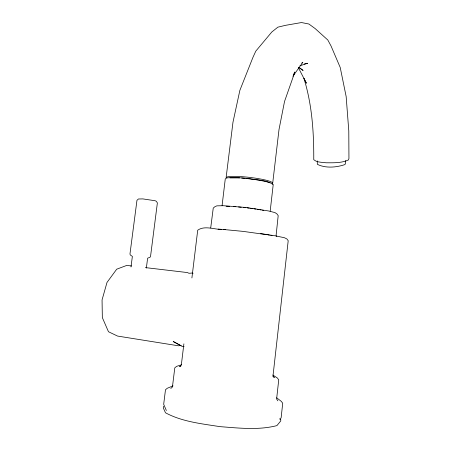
<?xml version="1.0" encoding="UTF-8"?>
<svg xmlns="http://www.w3.org/2000/svg" width="451" height="451" viewBox="0 0 451 451"><rect width="100%" height="100%" fill="white"/><g stroke="black" fill="none" stroke-linecap="round" stroke-linejoin="round"><path stroke-width="0.68" d="M272.224 184.346L272.365 183.1A23.131 3.072 6.9 0 0 270.91 181.73A23.131 2.875 6.7 0 0 244.994 176.916A23.131 2.875 6.7 0 0 226.447 177.688M270.177 211.158L273.233 184.465C266.456 179.774 257.211 180.299 249.347 178.619C241.883 177.942 234.351 177.04 226.864 177.931L225.274 178.895L222.089 205.583M272.703 183.14L279.011 129.522L284.536 101.452L294.886 71.951M183.89 343.859L181.308 365.107L179.56 366.584L180.834 366.156M191.906 277.94L197.707 230.219C205.188 224.728 216.801 230.574 225.291 229.469M226.12 177.564L232.975 122.238L239.87 90.347L252.938 57.395L255.785 51.149L271.801 32.004L277.872 27.161L285.472 25.341L301.493 22.55L308.901 24.021L315.114 28.543L327.815 40.015L331.051 46.013L340.212 67.464L346.159 96.565L348.792 130.931L348.944 158.532L348.375 159.975C341.43 163.155 333.492 162.794 326.022 162.777C321.929 162.129 317.064 162.625 313.755 159.705C313.89 132.329 312.092 104.683 303.929 78.406L306.37 83.181L298.348 67.633M146.355 268.057L147.618 258.197L150.065 257.222L150.555 256.281L157.376 202.905L156.305 201.264L155.161 200.746L142.866 198.908L138.423 198.992L136.963 200.323L129.984 253.868L130.221 254.905L132.369 256.416L130.993 266.958M210.702 227.964L213.25 208.08L214.958 206.659L216.852 205.848L223.358 205.701L245.891 207.477L268.43 210.933L274.952 212.59L276.863 213.842L278.194 215.612L276.085 235.546L276.756 236.437M163.674 406.233L163.425 408.223L165.489 412.795C182.215 421.77 201.45 423.714 219.908 426.635C238.838 428.055 258.265 430.389 276.914 425.614L280.798 420.873L280.685 419.695L279.626 418.765M293.297 74.973L294.565 72.555M292.902 76.298L302.869 62.221L301.747 63.055M280.133 419.379L281.125 417.795L282.721 403.262L281.356 401.413L276.683 397.799M170.782 388.491L172.429 386.992L174.785 367.869L176.538 366.392L181.409 364.769M173.043 385.864L167.242 388.277L165.483 389.765L163.685 404.282L166.346 410.511M299.904 65.773L307.61 63.275L304.216 63.997M229.92 177.925L239.605 177.914M226.143 206.259L229.587 206.349M233.776 206.586L235.873 206.705M218.104 229.074L221.424 229.333M223.42 229.486L243.055 231.374L267.426 234.768M241.685 178.06L245.164 178.376M246.556 178.5L258.378 180.034L265.91 181.556M238.556 206.964L241.234 207.229M243.247 207.426L245.93 207.691M131.545 265.972L126.776 265.408L116.702 269.196L106.994 282.456L102.056 299.926L102.338 317.605L108.471 331.733L117.553 336.068L178.545 345.816L179.599 345.505L181.133 345.748L173.223 341.514L182.08 346.379L184.104 346.701M145.369 267.601L187.56 272.579C189.178 274.078 191.23 272.556 193.079 273.227M247.266 207.872L249.279 208.136M250.621 208.317L252.633 208.587M253.975 208.768L255.988 209.038M260.633 233.567L275.234 235.828L284.372 237.705L286.859 238.923L288.206 240.704L273.024 375.677L274.383 377.515L272.821 376.467M257.273 209.264L258.564 209.489M259.855 209.715L261.146 209.946M262.437 210.172L263.728 210.397M268.091 234.87L269.405 235.14M270.718 235.411L272.038 235.676M266.518 181.747L270.149 182.886M272.861 375.035L277.371 378.011L278.735 379.849L276.615 398.988L277.867 400.821M298.545 67.255L303.095 70.446L299.323 67.605M317.278 160.939L317.324 164.311C325.554 168.46 336.39 167.49 344.976 164.559L345.449 163.375L345.438 160.674"/></g></svg>
